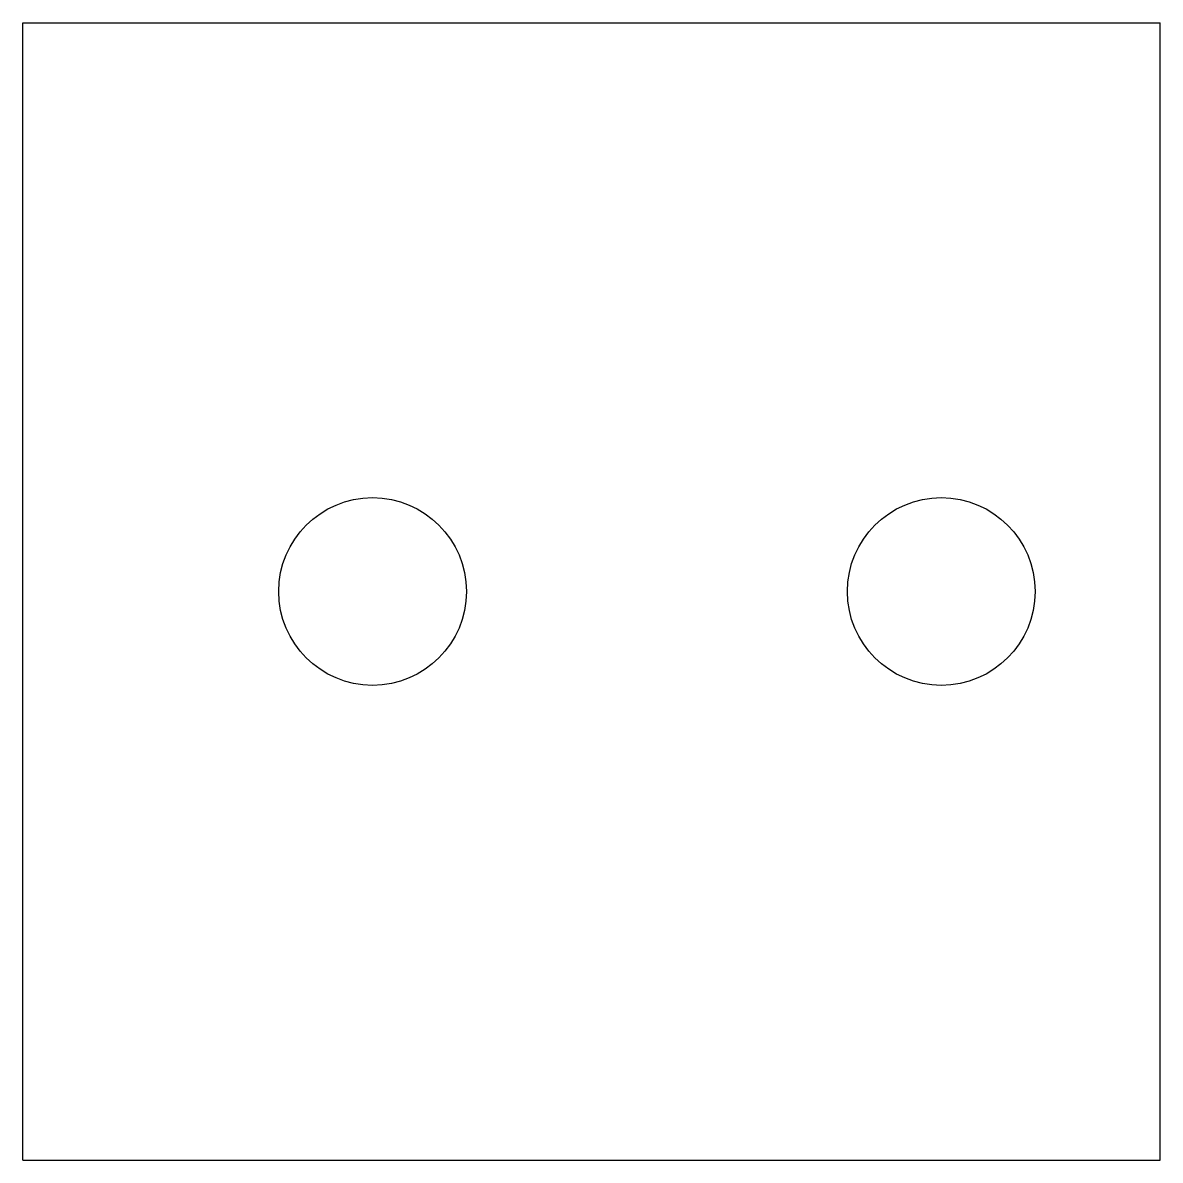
# Model space of a CAD drawing. Header units: millimetres. Extents: x 0 to 40, y 0 to 40.
import ezdxf

# ---------------------------------------------------------------- set-up
doc = ezdxf.new("R2010")
doc.units = ezdxf.units.MM

msp = doc.modelspace()

# ---------------------------------------------------------------- linework, layer by layer
for p, q in [((0, 0), (0, 40)), ((0, 40), (40, 40)), ((40, 0), (40, 40)), ((0, 0), (40, 0))]:
    msp.add_line(p, q)
for centre in [(12.3, 20), (32.3, 20)]:
    msp.add_circle(centre, 3.3)

doc.saveas('drawing.dxf')
